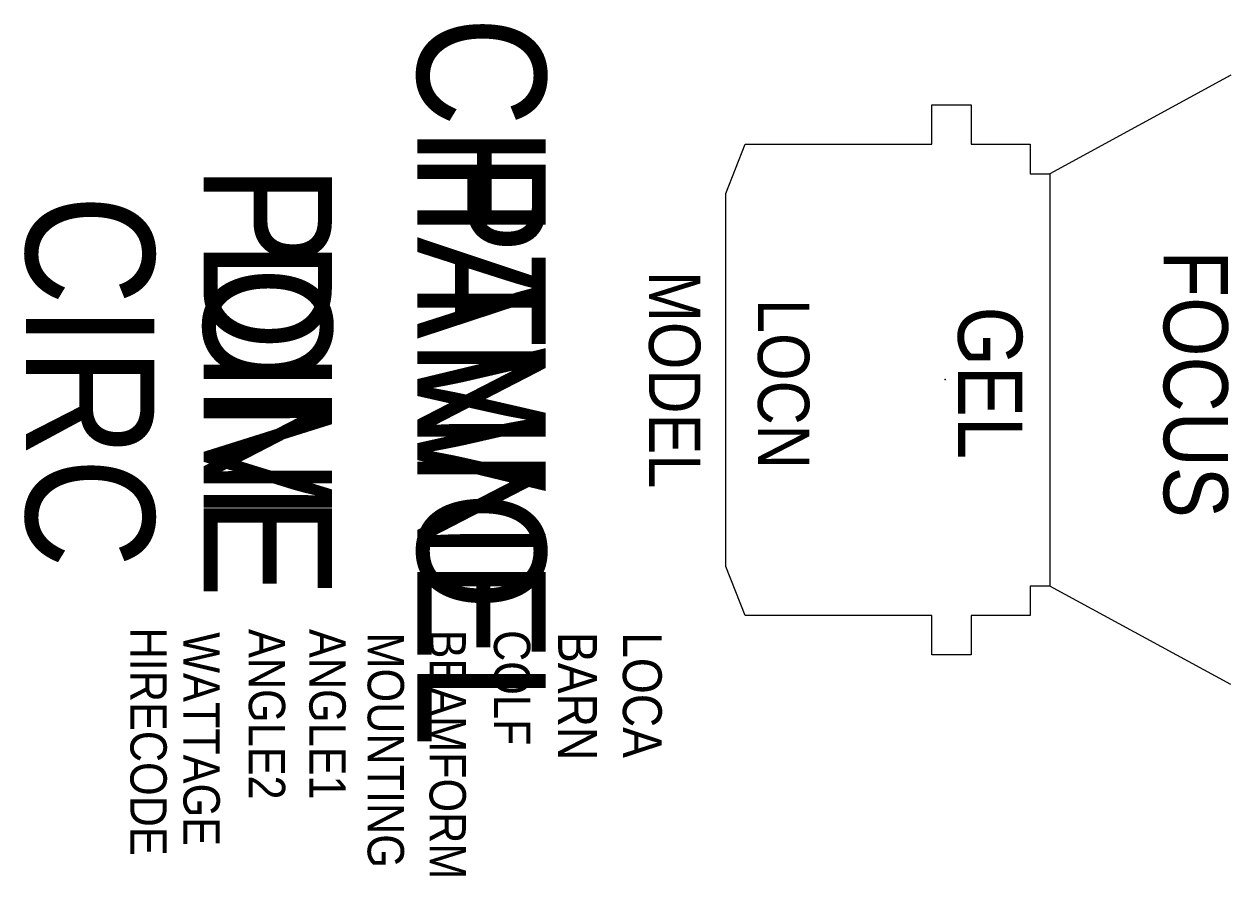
# Model space of a CAD drawing. Extents: x 4823 to 5763, y 3537 to 4201.
import ezdxf
from ezdxf.enums import TextEntityAlignment as Align

# ---------------------------------------------------------------- set-up
doc = ezdxf.new("R2010")
doc.units = 0
doc.header["$MEASUREMENT"] = 0
for name, color, linetype in [('BARNDOORS', 4, 'CONTINUOUS'), ('CHANNEL', 3, 'CONTINUOUS'), ('CIRC', 6, 'CONTINUOUS'), ('DIMMER', 4, 'CONTINUOUS'), ('FOCUS', 30, 'CONTINUOUS'), ('GEL', 1, 'CONTINUOUS'), ('LANTERNS', 4, 'CONTINUOUS'), ('LOCATION', 7, 'CONTINUOUS'), ('MODEL', 6, 'CONTINUOUS'), ('PATCH', 5, 'CONTINUOUS'), ('PATCH2', 5, 'CONTINUOUS')]:
    doc.layers.add(name, color=color, linetype=linetype)

msp = doc.modelspace()

# ---------------------------------------------------------------- linework, layer by layer
at = {"layer": 'BARNDOORS', "color": 0}
for p, q in [((5763.24, 4160.89), (5622.08, 4084.19)), ((5763.24, 3686.18), (5622.08, 3762.89))]:
    msp.add_line(p, q, dxfattribs=at)
at = {"layer": 'LANTERNS', "color": 0}
msp.add_lwpolyline([(5530.28, 4107.14), (5530.28, 4137.74), (5560.88, 4137.74), (5560.88, 4107.14), (5606.78, 4107.14), (5606.78, 4084.19), (5622.08, 4084.19), (5622.08, 3762.89), (5606.78, 3762.89), (5606.78, 3739.94), (5560.88, 3739.94), (5560.88, 3709.34), (5530.28, 3709.34), (5530.28, 3739.94), (5384.93, 3739.94), (5369.63, 3778.19), (5369.63, 4068.89), (5384.93, 4107.14)], close=True, dxfattribs=at)
msp.add_point((5540.63, 3923.75), dxfattribs=at)

# ---------------------------------------------------------------- texts
at = {"layer": 'CHANNEL', "width": 0.89}
msp.add_attdef('CHANNEL', text='', height=100, rotation=270, dxfattribs=at).set_placement((5129.49, 3922.42), align=Align.CENTER)
at = {"layer": 'CIRC', "width": 0.89}
msp.add_attdef('CIRC', text='', height=100, rotation=270, dxfattribs=at).set_placement((4824.43, 3922.42), align=Align.CENTER)
at = {"layer": 'DIMMER', "width": 0.89}
msp.add_attdef('DIM', text='', height=100, rotation=270, dxfattribs=at).set_placement((4962.82, 3923.27), align=Align.CENTER)
at = {"layer": 'FOCUS', "width": 0.89}
msp.add_attdef('FOCUS', text='', height=50, rotation=270, dxfattribs=at).set_placement((5710.88, 3920.24), align=Align.CENTER)
at = {"layer": 'GEL', "width": 0.89}
msp.add_attdef('GEL', text='', height=50, rotation=270, dxfattribs=at).set_placement((5550.69, 3921.19), align=Align.CENTER)
at = {"layer": 'LANTERNS', "color": 0, "width": 0.89, "flags": 1}
for tag, p, s, height in [('HIRECODE', (4905.79, 3730.53), '', 28.3), ('WATTAGE', (4947.12, 3726.89, 0.01), '1200', 28.305), ('ANGLE2', (4998.05, 3729.41), '180', 28.305), ('ANGLE1', (5045.22, 3729.41), '0', 28.3), ('MOUNTING', (5090.65, 3726.66), 'LARGE HOOK CLAMP', 28.3047), ('BEAMFORM', (5138.89, 3728.92), 'C', 28.3), ('COLF', (5189.05, 3728.57), 'N', 28.3), ('BARN', (5239.09, 3727.1), '1', 30.26), ('LOCA', (5289.53, 3726.96), '', 30.26)]:
    msp.add_attdef(tag, p, s, height=height, rotation=270, dxfattribs=at)
at = {"layer": 'LOCATION', "width": 0.89}
msp.add_attdef('LOCN', text='', height=40, rotation=270, dxfattribs=at).set_placement((5394.74, 3920.34), align=Align.CENTER)
at = {"layer": 'MODEL', "width": 0.89}
msp.add_attdef('MODEL', text='1.2k HMI', height=40, rotation=270, dxfattribs=at).set_placement((5309.89, 3923.75), align=Align.CENTER)
at = {"layer": 'PATCH', "width": 0.89}
msp.add_attdef('PONE', text='', height=100, rotation=270, dxfattribs=at).set_placement((4962.82, 3922.42), align=Align.CENTER)
at = {"layer": 'PATCH2', "width": 0.89}
msp.add_attdef('PTWO', text='', height=100, rotation=270, dxfattribs=at).set_placement((5129.49, 3922.42), align=Align.CENTER)

doc.saveas('drawing.dxf')
